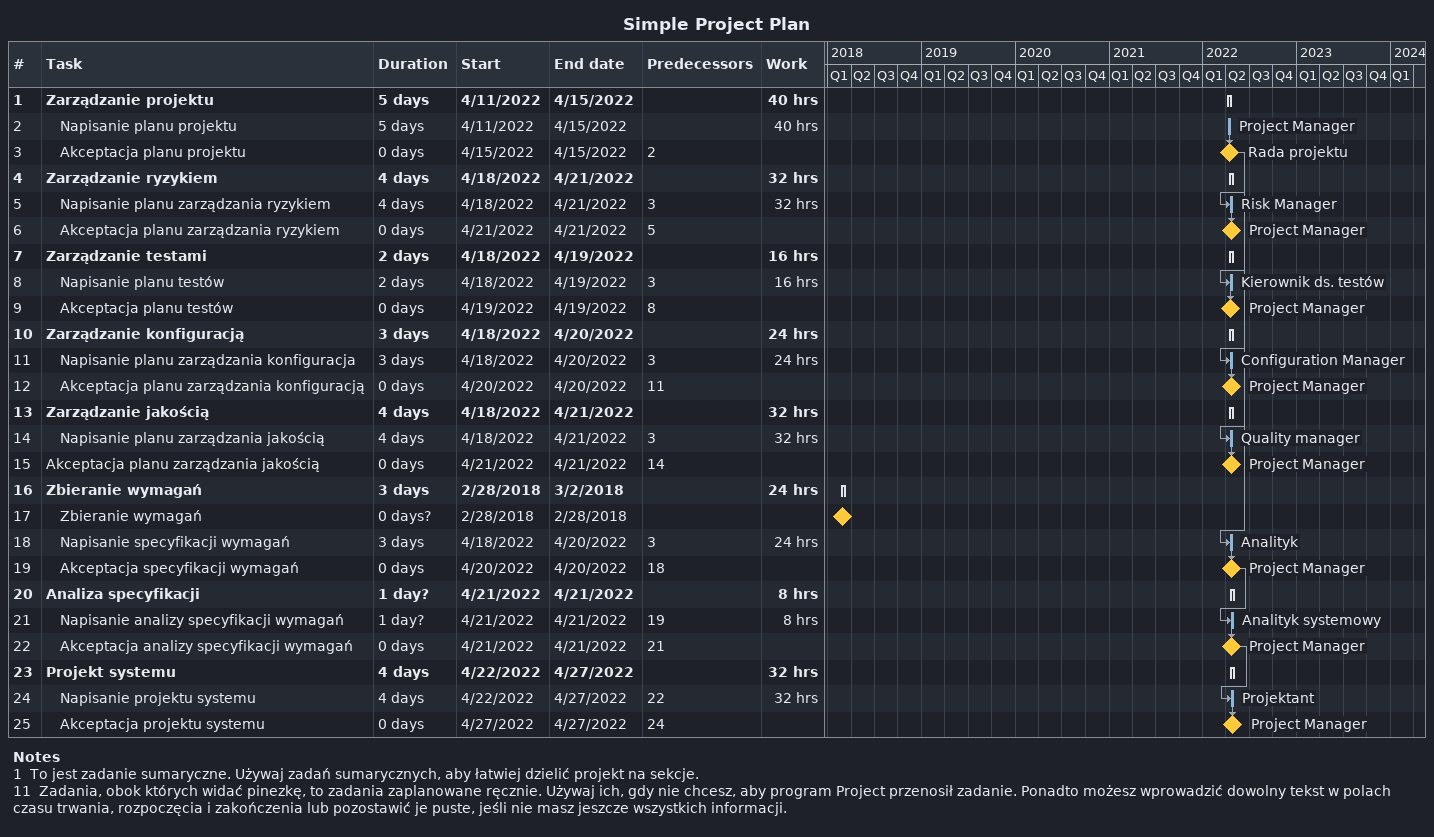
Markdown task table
Simple Project Plan

| ID | Level | Task | Duration | Start | Finish | Predecessors | Resources | Work (h) |
|---|---|---|---|---|---|---|---|---|
| 1 | 1 | **Zarządzanie projektu** | 5d | 2022-04-11 | 2022-04-15 |  |  | 40 |
| 2 | 2 | Napisanie planu projektu | 5d | 2022-04-11 | 2022-04-15 |  | Project Manager | 40 |
| 3 | 2 | Akceptacja planu projektu | 0d | 2022-04-15 | 2022-04-15 | 2 | Rada projektu |  |
| 4 | 1 | **Zarządzanie ryzykiem** | 4d | 2022-04-18 | 2022-04-21 |  |  | 32 |
| 5 | 2 | Napisanie planu zarządzania ryzykiem | 4d | 2022-04-18 | 2022-04-21 | 3 | Risk Manager | 32 |
| 6 | 2 | Akceptacja planu zarządzania ryzykiem | 0d | 2022-04-21 | 2022-04-21 | 5 | Project Manager |  |
| 7 | 1 | **Zarządzanie testami** | 2d | 2022-04-18 | 2022-04-19 |  |  | 16 |
| 8 | 2 | Napisanie planu testów | 2d | 2022-04-18 | 2022-04-19 | 3 | Kierownik ds. testów | 16 |
| 9 | 2 | Akceptacja planu testów | 0d | 2022-04-19 | 2022-04-19 | 8 | Project Manager |  |
| 10 | 1 | **Zarządzanie konfiguracją** | 3d | 2022-04-18 | 2022-04-20 |  |  | 24 |
| 11 | 2 | Napisanie planu zarządzania konfiguracja | 3d | 2022-04-18 | 2022-04-20 | 3 | Configuration Manager | 24 |
| 12 | 2 | Akceptacja planu zarządzania konfiguracją | 0d | 2022-04-20 | 2022-04-20 | 11 | Project Manager |  |
| 13 | 1 | **Zarządzanie jakością** | 4d | 2022-04-18 | 2022-04-21 |  |  | 32 |
| 14 | 2 | Napisanie planu zarządzania jakością | 4d | 2022-04-18 | 2022-04-21 | 3 | Quality manager | 32 |
| 15 | 1 | Akceptacja planu zarządzania jakością | 0d | 2022-04-21 | 2022-04-21 | 14 | Project Manager |  |
| 16 | 1 | **Zbieranie wymagań** | 3d | 2018-02-28 | 2018-03-02 |  |  | 24 |
| 17 | 2 | Zbieranie wymagań | 0d? | 2018-02-28 | 2018-02-28 |  |  |  |
| 18 | 2 | Napisanie specyfikacji wymagań | 3d | 2022-04-18 | 2022-04-20 | 3 | Analityk | 24 |
| 19 | 2 | Akceptacja specyfikacji wymagań | 0d | 2022-04-20 | 2022-04-20 | 18 | Project Manager |  |
| 20 | 1 | **Analiza specyfikacji** | 1d? | 2022-04-21 | 2022-04-21 |  |  | 8 |
| 21 | 2 | Napisanie analizy specyfikacji wymagań | 1d? | 2022-04-21 | 2022-04-21 | 19 | Analityk systemowy | 8 |
| 22 | 2 | Akceptacja analizy specyfikacji wymagań | 0d | 2022-04-21 | 2022-04-21 | 21 | Project Manager |  |
| 23 | 1 | **Projekt systemu** | 4d | 2022-04-22 | 2022-04-27 |  |  | 32 |
| 24 | 2 | Napisanie projektu systemu | 4d | 2022-04-22 | 2022-04-27 | 22 | Projektant | 32 |
| 25 | 2 | Akceptacja projektu systemu | 0d | 2022-04-27 | 2022-04-27 | 24 | Project Manager |  |

Notes
- 1: To jest zadanie sumaryczne. Używaj zadań sumarycznych, aby łatwiej dzielić projekt na sekcje.
- 11: Zadania, obok których widać pinezkę, to zadania zaplanowane ręcznie. Używaj ich, gdy nie chcesz, aby program Project przenosił zadanie. Ponadto możesz wprowadzić dowolny tekst w polach czasu trwania, rozpoczęcia i zakończenia lub pozostawić je puste, jeśli nie masz jeszcze wszystkich informacji.
